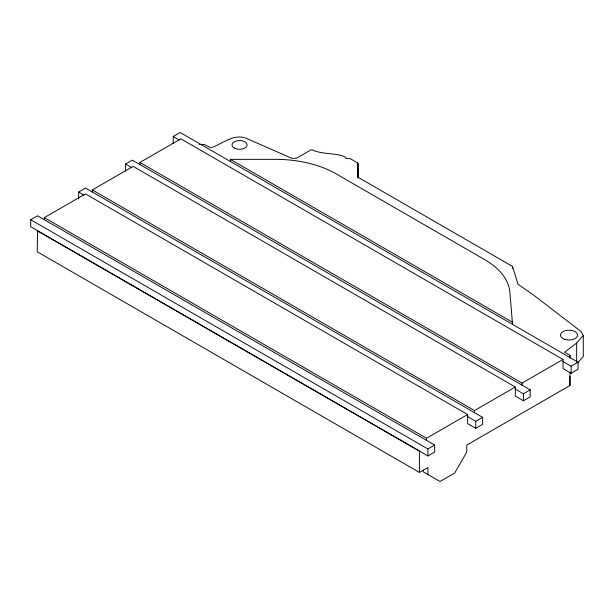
<?xml version="1.0" encoding="UTF-8"?>
<svg xmlns="http://www.w3.org/2000/svg" width="614" height="614" viewBox="0 0 614 614"><rect width="100%" height="100%" fill="white"/><g stroke="black" fill="none" stroke-linecap="round" stroke-linejoin="round"><path stroke-width="0.92" d="M199.466 144.42L204.109 144.42L210.203 147.452A1.105 0.637 0 0 0 211.761 147.537C222.483 143.638 233.389 133.883 245.37 137.943L291.819 158.289L296.455 158.289L310.822 149.993L312.219 149.877C322.573 154.713 335.037 152.579 345.068 156.831L345.398 158.151L350.479 158.811L357.77 163.025L357.954 177.2L512.521 266.438L517.993 284.228L534.195 295.549L581.028 331.468L583.3 335.513L583.3 356.488L577.866 362.644M423.184 470.048L423.184 471.798L440.015 481.514L454.659 473.056L466.77 452.081L466.77 445.089L569.938 385.523L569.938 376.267M569.938 358.062L569.938 355.291L564.604 352.206L576.653 343.042L583.3 335.513M125.494 171.037L125.494 164.045L132.286 160.124L530.212 389.867L530.212 396.859L523.427 400.781L515.307 396.091L515.307 387.004L133.146 166.363L92.346 189.918L92.346 192.013M173.209 143.492L173.209 136.5L180.155 132.486L578.081 362.229L578.081 369.221L571.135 373.235L563.015 368.546L563.015 359.459L180.854 138.818L139.938 162.441L139.938 164.537M30.7 219.728L37.538 215.783L434.635 445.05L434.635 452.042L427.874 455.949L30.7 226.719L30.7 219.728L427.874 448.949L434.635 445.05M78.646 199.036L78.646 192.044L85.523 188.076L482.627 417.343L482.627 424.335L475.75 428.303L467.63 423.614L467.63 414.527L85.469 193.886L44.354 217.625L44.354 219.72M427.904 474.522L427.904 467.53L419.423 472.419L37.262 251.786L37.523 230.657M44.354 217.625L426.515 438.258L467.63 414.527M92.346 189.918L474.507 410.559L515.307 387.004M139.938 162.441L522.1 383.082L563.015 359.459M37.262 230.81L419.753 451.259M467.63 416.622L475.75 421.311L482.627 417.343M515.307 389.099L523.427 393.789L530.212 389.867M563.015 361.554L571.135 366.243L578.081 362.229M230.319 161.451L230.319 159.348L275.532 159.348A85.638 49.442 0 0 1 336.088 173.831L484.868 259.73A85.638 49.442 0 0 1 509.835 292.118L512.56 324.399M230.319 159.348L512.56 322.304M173.209 136.5L179.326 140.03M125.494 164.045L131.611 167.576M78.646 192.044L83.949 195.114M576.653 343.042L576.653 362.106M571.135 366.243L571.135 373.235M569.938 355.291L569.938 357.194M569.938 372.176L569.938 385.523M523.427 393.789L523.427 400.781M522.1 383.082L522.1 385.178M512.521 266.438L512.521 268.341M475.75 421.311L475.75 428.303M474.507 410.559L474.507 412.654M427.874 448.949L427.874 455.949M426.515 438.258L426.515 440.361M419.423 451.444L419.423 472.419M357.954 163.777L357.954 178.083M357.77 163.025L357.77 177.323M564.75 339.373A8.535 4.927 0 0 0 577.551 335.106A8.535 4.927 0 0 0 564.75 330.839A8.535 4.927 0 0 0 564.75 339.373M234.218 147.997A7.575 4.375 0 0 0 246.889 146.04A7.575 4.375 0 0 0 237.61 140.683A7.575 4.375 0 0 0 234.218 147.997"/></g></svg>
